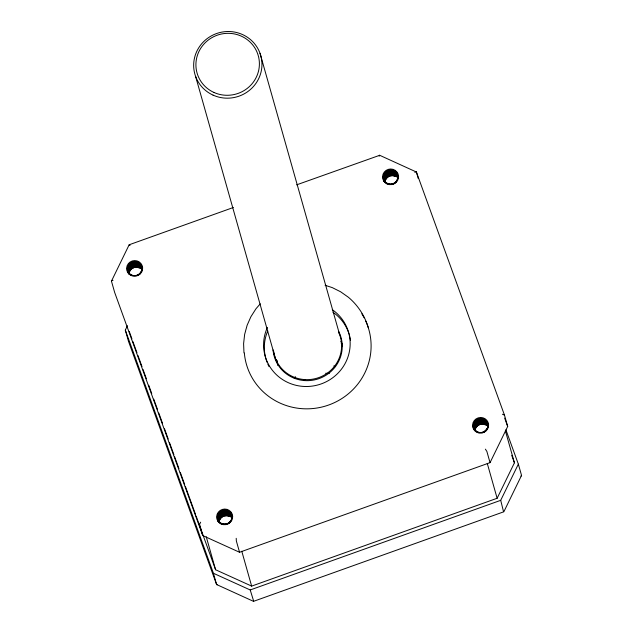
<?xml version="1.0" encoding="UTF-8"?>
<svg xmlns="http://www.w3.org/2000/svg" width="633" height="633" viewBox="0 0 633 633"><rect width="100%" height="100%" fill="white"/><g stroke="black" fill="none" stroke-linecap="round" stroke-linejoin="round"><path stroke-width="0.95" d="M132.993 275.664L130.208 274.421L128.246 272.143C127.708 265.243 137.725 261.983 141.539 267.656M219.034 521.679C219.691 516.845 225.649 514.099 229.834 516.488L226.4 515.658A7.311 7.105 -15.8 0 0 219.477 520.413L219.081 521.877L218.266 520.619C217.728 513.719 227.745 510.451 231.559 516.124M394.359 183.554L396.946 180.46C394.644 185.295 386.605 185.485 384.184 180.563C383.574 172.872 395.459 170.293 398.26 177.406M474.22 429.079C473.539 421.364 485.479 418.753 488.28 425.882M218.227 520.461C217.641 513.545 227.714 510.269 231.52 515.958M384.144 180.413C383.487 172.698 395.427 170.103 398.212 177.248M474.164 428.881C473.508 421.174 485.448 418.579 488.233 425.716M129.013 273.203C129.67 268.368 135.628 265.623 139.814 268.012L136.38 267.181A7.311 7.105 -15.8 0 0 129.456 271.937L128.8 273.844C128.507 266.912 138.698 264.016 142.275 269.864M384.745 182.264C384.492 176.061 392.966 172.706 397.207 177.105M218.773 522.13C218.535 515.927 227.018 512.588 231.251 516.987M384.69 182.075C384.405 175.135 394.604 172.263 398.165 178.118M128.016 270.932C127.803 263.201 139.869 261.247 142.243 268.55M141.927 270.861L142.148 269.326M128.626 272.791C128.728 265.86 139.062 263.51 142.306 269.563M218.646 521.268C218.757 515.064 227.397 512.16 231.393 516.797M384.563 181.212C384.666 174.281 395 171.931 398.244 177.984M474.584 429.688C474.687 422.749 485.02 420.407 488.265 426.46C488.304 415.905 470.556 418.627 473.951 428.683M128.578 272.594C128.697 265.662 139.031 263.336 142.267 269.397M218.599 521.07C218.725 514.866 227.374 511.986 231.354 516.631M384.516 181.014C384.635 174.083 394.968 171.757 398.204 177.818M474.536 429.49C474.655 422.559 484.989 420.233 488.225 426.294M379.238 156.185L379.491 155.196L416.403 172.018L504.509 415.208L507.69 426.468L490.045 462.644L239.551 552.269L202.75 535.581L114.644 292.391L111.455 281.139L129.156 244.773L233.387 207.482M232.01 517.723L231.085 520.682L227.658 523.8M218.488 520.207C218.971 514.028 227.753 511.591 231.488 516.457M474.378 428.438C474.9 421.531 485.353 419.758 488.241 426.001M129.108 244.963L130.066 245.343M128.8 273.844L129.456 271.937M384.999 181.821L385.386 180.358A7.311 7.105 -15.8 0 1 392.318 175.602L395.752 176.433C391.566 174.043 385.608 176.789 384.951 181.624M475.019 430.298L475.407 428.834A7.311 7.105 -15.8 0 1 482.338 424.078L485.772 424.909C481.586 422.52 475.628 425.265 474.972 430.1M218.971 520.824C219.983 515.404 227.461 513.268 231.29 517.161M474.908 429.245C476.008 423.153 484.981 421.538 488.225 426.761M128.903 272.15C130.018 266.066 138.991 264.467 142.227 269.698M474.861 429.047C475.976 422.963 484.949 421.364 488.185 426.595M127.462 325.671L125.31 330.086L128.491 341.337L216.597 584.528L253.509 601.35L503.844 511.773L521.545 475.415L518.356 464.155L505.917 429.815M136.087 275.648L139.933 273.757L141.009 272.04L139.22 274.493M230.111 521.782L228.442 523.61L231.029 520.516C229.209 524.322 223.552 525.414 220.229 522.89M395.87 182.177L396.029 181.726M486.049 430.203L484.38 432.03L486.967 428.937L485.891 430.654L482.045 432.545M219.081 521.347L219.477 520.413M384.999 181.291L385.386 180.358M253.635 601.057L250.217 589.964L213.416 573.269L125.31 330.086M475.019 429.767L475.407 428.834M141.064 272.206C143.248 268.542 141.396 263.304 137.337 261.912A7.311 7.105 -15.8 0 0 127.383 268.598A7.311 7.105 -15.8 0 0 137.163 275.244A7.311 7.105 -15.8 0 0 140.233 263.874M196.095 515.966L215.584 569.747L251.649 586.111L497.134 498.266L514.431 462.818L505.363 430.78M503.52 511.646L500.711 500.331L518.356 464.155M138.421 275.133L140.091 273.306M200.661 522.185L199.561 524.322L202.75 535.581M260.258 303.832L255.938 308.809L250.905 316.722L247.131 325.259L244.647 334.382L243.602 343.608L243.966 352.858M138.999 274.532L140.154 273.48M484.957 431.429C489.546 428.359 488.597 420.534 483.295 418.801A7.311 7.105 -15.8 0 0 473.342 425.495A7.311 7.105 -15.8 0 0 483.121 432.141A7.311 7.105 -15.8 0 0 486.191 420.771M111.574 280.807L113.022 280.284M520.896 476.032L521.426 475.739M414.781 172.311L416.15 171.82M296.663 184.836L379.602 155.33M250.217 589.964L500.711 500.331M482.109 432.719L483.596 432.22M216.85 584.726L217.404 584.631M226.171 524.298C206.785 524.67 225.403 498.796 232.097 516.425M391.186 175.618L392.318 175.602M135.248 267.197L136.38 267.181M481.207 424.094L482.338 424.078M225.269 515.673L226.4 515.658M388.994 184.266C397.366 186.474 401.623 173.062 393.275 170.332A7.311 7.105 -15.8 0 0 383.321 177.018A7.311 7.105 -15.8 0 0 393.101 183.665A7.311 7.105 -15.8 0 0 396.171 172.295M502.42 414.211L504.509 415.208M477.551 432.268L479.015 432.743M478.952 432.561C462.541 426.112 486.381 409.108 488.106 426.223M325.109 285.285L332.27 287.611L340.649 291.797L348.395 297.265C357.89 305.248 364.909 315.954 368.366 327.87M393.275 170.332L396.844 173.228M483.295 418.801L486.864 421.705M137.337 261.912L140.906 264.808M227.358 510.38L230.254 512.35A7.311 7.105 -15.8 0 1 227.184 523.72A7.311 7.105 -15.8 0 1 217.404 517.074A7.311 7.105 -15.8 0 1 227.358 510.38L230.926 513.284L231.971 516.18M387.531 183.792C375.741 177.462 392.072 163.195 397.556 174.89M475.114 430.472L476.23 431.5M141.468 267.981C137.345 262.529 127.462 266.358 128.483 273.234M231.449 516.291C227.334 510.823 217.451 514.637 218.448 521.521M141.586 267.34C137.741 260.749 126.315 265.092 128.23 272.617M231.607 515.816C227.761 509.225 216.336 513.569 218.25 521.094M231.567 515.65C227.73 509.051 216.296 513.371 218.195 520.904M385.489 182.763C378.043 175.017 393.204 165.45 397.524 175.001M485.376 449.145L486.856 451.384L490.045 462.644M231.638 515.515C227.785 507.943 214.967 513.529 218.393 521.489M231.599 515.349C227.761 507.769 214.927 513.331 218.338 521.299M230.254 512.35L230.926 513.284M128.301 272.34L129.156 273.575M398.26 177.691C395.071 170.736 383.289 173.988 384.421 181.655M488.28 426.167C485.092 419.212 473.31 422.464 474.441 430.131M398.22 177.525C395.039 170.562 383.25 173.798 384.366 181.465M142.283 269.104C139.102 262.141 127.312 265.377 128.428 273.045M397.571 175.167C394.145 167.381 381.034 172.263 383.986 180.405M231.654 515.222C228.228 507.437 215.117 512.319 218.069 520.461M231.607 515.056C228.196 507.27 215.078 512.121 218.013 520.263M142.275 268.827C139.189 260.891 125.888 265.211 128.459 273.464M397.516 174.724C394.185 165.878 379.571 172.105 384.184 180.563M398.228 177.137C395.578 169.035 382.071 172.667 384.168 181.038M488.249 425.613C485.598 417.511 472.091 421.135 474.188 429.514M488.201 425.447C485.566 417.337 472.06 420.937 474.133 429.324M474.647 430.234C468.713 420.067 488.138 414.971 488.336 426.626M128.689 273.337C123.142 264.222 139.925 257.94 142.172 268.194M488.201 425.352C486.009 417.1 472.329 419.995 473.927 428.462M142.243 268.455C140.051 260.203 126.371 263.099 127.969 271.573M488.154 425.186C485.709 416.039 470.572 420.85 474.275 429.72M142.196 268.289C139.751 259.142 124.614 263.953 128.317 272.823M474.259 429.237C468.942 418.745 488.613 414.726 488.154 426.389M128.246 272.143C123.269 262.719 140.384 257.394 142.029 267.783M218.266 520.619C213.289 511.195 230.404 505.87 232.05 516.259M142.124 268.036C140.202 258.747 124.82 262.735 127.993 271.786M504.667 418.112L507.69 426.468M511.741 455.396L514.431 462.818M129.235 331.423L131.925 338.845M132.93 341.622L136.965 352.755M137.97 355.532L142.006 366.665M143.011 369.443L146.373 378.716M148.723 385.212L151.746 393.552M153.764 399.122L157.459 409.322M158.804 413.033L162.499 423.232M164.517 428.794L168.212 438.993M169.557 442.704L173.925 454.763M174.589 456.615L178.957 468.673M180.302 472.376L184.67 484.435M185.342 486.286L195.423 514.107M142.077 267.949C140.661 258.557 125.089 261.738 127.747 270.948M416.403 172.018L418.263 178.585M487.268 463.403L497.134 498.266M384.31 181.434C380.314 171.583 397.856 167.872 398.481 178.395M260.028 53.322L339.676 334.786M195.589 76.379L275.236 357.851M241.782 551.24L251.649 586.111M239.551 552.269L236.362 541.017L236.204 538.303M206.247 536.768L215.584 569.747M213.416 573.269L216.597 584.528M384.255 181.244C380.283 171.377 397.825 167.705 398.434 178.229M398.568 178.474C397.571 169.011 381.881 171.535 384.112 180.848M398.11 176.615L398.315 178.15M398.062 176.457L398.268 177.984M398.015 176.37L398.133 177.913M397.967 176.203L398.086 177.746M365.771 321.145A63.624 61.844 -15.8 0 1 323.226 406.702A63.624 61.844 -15.8 0 1 244.338 352.977M361.823 313.802A63.624 61.844 -15.8 0 1 364.141 317.821M332.262 309.656A43.384 42.166 -15.8 0 1 343.569 366.135A43.384 42.166 -15.8 0 1 286.417 381.786A43.384 42.166 -15.8 0 1 267.427 327.411M269.072 366.665A43.384 42.166 -15.8 0 1 267.83 364.11M267.102 362.369A43.384 42.166 -15.8 0 1 267.775 330.901M332.998 312.267A43.384 42.166 -15.8 0 1 349.06 334.042M349.329 334.944A43.384 42.166 -15.8 0 1 350.508 340.507M338.734 331.573A34.704 33.731 -15.8 0 1 316.698 379.349A34.704 33.731 -15.8 0 1 273.076 349.946M276.637 362.511A34.704 33.731 -15.8 0 1 276.534 359.576M340.839 341.559A34.704 33.731 -15.8 0 1 342.287 344.138M338.964 332.998A34.222 33.264 -15.8 0 1 315.93 378.487A34.222 33.264 -15.8 0 1 273.496 350.318M277.673 365.304A34.016 33.058 -15.8 0 1 277.23 360.533M341.219 343.584A34.016 33.058 -15.8 0 1 342.485 346.188M294.25 378.225A34.016 33.058 -15.8 0 1 295.445 376.675M333.797 365.945A34.016 33.058 -15.8 0 1 335.625 366.649M303.626 380.504A34.704 33.731 -15.8 0 1 305.09 379.452M325.623 373.264A34.704 33.731 -15.8 0 1 329.255 373.494M221.178 524.005A8.047 7.818 -15.8 0 0 232.659 516.18A8.047 7.818 -15.8 0 0 220.118 510.491A8.047 7.818 -15.8 0 0 221.178 524.005M387.095 183.95A8.047 7.818 -15.8 0 0 398.576 176.124A8.047 7.818 -15.8 0 0 386.035 170.435A8.047 7.818 -15.8 0 0 387.095 183.95M477.116 432.426A8.047 7.818 -15.8 0 0 488.597 424.601A8.047 7.818 -15.8 0 0 476.056 418.911A8.047 7.818 -15.8 0 0 477.116 432.426M131.158 275.529A8.047 7.818 -15.8 0 0 142.639 267.704A8.047 7.818 -15.8 0 0 130.097 262.015A8.047 7.818 -15.8 0 0 131.158 275.529M213.044 95.116A34.222 33.264 -15.8 0 0 261.864 61.805A34.222 33.264 -15.8 0 0 208.526 37.616A34.222 33.264 -15.8 0 0 213.044 95.116M213.922 92.442A31.816 30.922 -15.8 0 0 259.308 61.48A31.816 30.922 -15.8 0 0 209.729 38.993A31.816 30.922 -15.8 0 0 213.922 92.442"/></g></svg>
